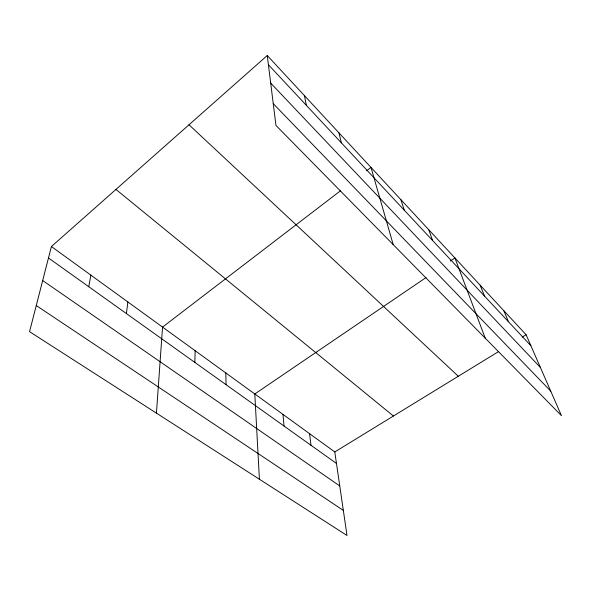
<?xml version="1.0" encoding="UTF-8"?>
<svg xmlns="http://www.w3.org/2000/svg" width="591" height="591" viewBox="0 0 591 591"><rect width="100%" height="100%" fill="white"/><g stroke="black" fill="none" stroke-linecap="round" stroke-linejoin="round"><path stroke-width="0.89" d="M194.86 362.423L195.141 350.722M156.438 413.139L162.547 327.089L340.66 190.657M126.422 313.585L127.863 301.957M88.753 286.709L90.903 275.162M51.417 246.536L29.55 331.669L347.006 535.483L334.787 451.945L51.417 246.536L267.265 55.517L526.093 334.728L561.45 415.65L275.953 125.432L267.265 55.517M366.664 170.74L371 167.416L393.214 244.637M426.089 277.526L254.802 393.968L259.412 479.249M450.357 261.03L454.907 257.935L485.263 338.2M334.787 451.945L498.634 351.549M522.171 337.129L526.093 334.728M36.258 305.54L343.334 510.402M42.678 280.548L339.759 485.95M48.477 257.971L336.478 463.47M115.939 189.43L393.436 416.012M188.994 124.782L458.306 376.26M273.249 103.654L550.746 391.161M270.693 83.095L540.388 367.447M268.41 64.729L530.925 345.779M503.827 310.703L508.452 321.726M480.143 285.158L484.531 296.121M428.778 229.751L432.568 240.478M400.868 199.647L404.281 210.197M338.946 132.842L341.406 142.882M304.461 95.639L306.315 105.316M309.595 433.683L310.969 445.274M282.978 414.387L284.005 426.03M225.843 372.973L226.043 384.675"/></g></svg>
